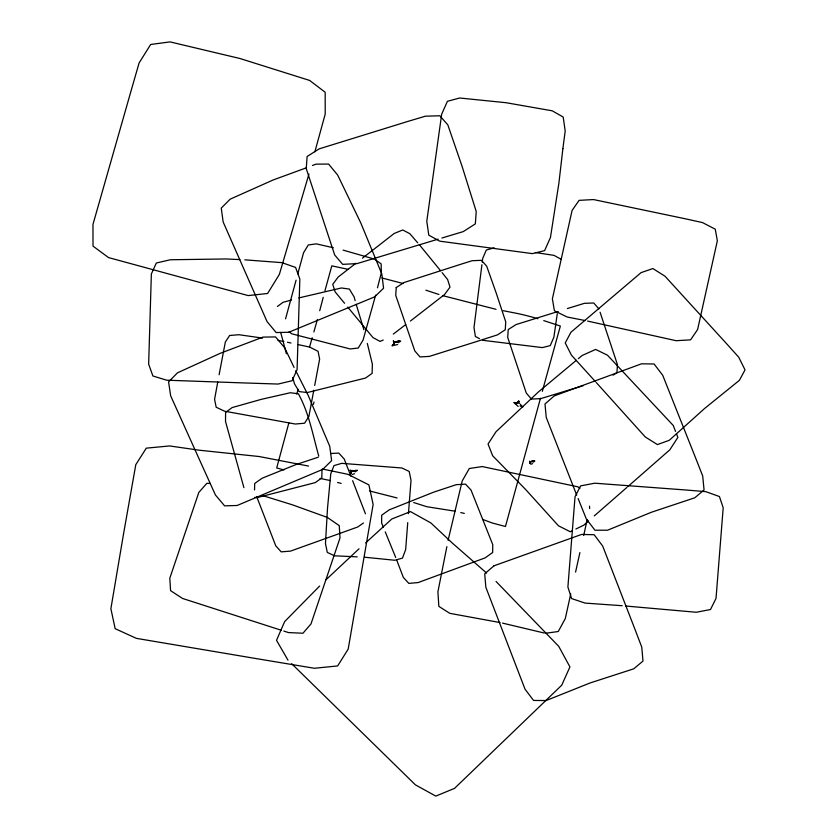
<?xml version="1.0" encoding="UTF-8"?>
<svg xmlns="http://www.w3.org/2000/svg" width="838" height="838" viewBox="0 0 838 838"><rect width="100%" height="100%" fill="white"/><g stroke="black" fill="none" stroke-linecap="round" stroke-linejoin="round"><path stroke-width="1.26" d="M254.553 489.937L254.679 483.474L262.2 478.194L295.657 464.702L318.314 457.192M321.981 469.814L321.823 477.87L315.298 482.604L257.077 497.615L254.773 497.343M314.02 402.02L313.37 404.408M407.739 522.65L405.655 549.634L402.481 558.129L394.75 560.255L364.729 557.228M408.431 513.704L411.018 480.31L409.185 471.448L401.884 467.981L341.757 463.351L333.995 465.593L330.769 473.816L327.522 508.079L325.469 543.6L327.312 552.431L334.603 555.804L357.208 556.861M481.923 264.703L473.994 327.532L475.387 336.478L479.462 338.646M482.248 262.158L482.73 258.334L486.323 250.017L494.179 247.87M557.28 313.716L553.897 337.138L550.241 345.612L542.364 347.602L482.51 340.27M217.754 382.055L214.58 399.328L216.173 407.226L224.563 411.196L295.29 424.028L304.571 423.221L308.866 416.57L313.8 390.225M219.116 374.733L225.338 342.04L229.622 335.493L238.914 334.718L262.598 338.091M314.7 385.438L319.634 359.114L318.052 351.332L309.746 347.089L298.045 344.575M446.864 546.627L437.918 591.817L438.85 606.377L449.786 613.332L500.087 622.571M448.1 540.311L462.199 481.002L469.29 468.505L482.269 466.567L577.791 486.794L579.98 488.208M579.906 552.577L575.58 572.082M583.698 535.461L587.218 519.55M570.72 594.016L565.294 618.57L558.265 631.527L545.329 633.287M377.456 287.811L381.3 273.031L381.164 263.96L374.649 259.162L343.119 250.122M375.644 295.123L363.053 340.113L358.266 348.021L350.19 348.964L291.875 333.838L289.079 331.827M319.718 310.741L323.217 297.333M314.889 151.741L325.217 114.073L325.175 92.243L309.662 80.448L240.045 58.534L170.072 41.9L150.662 44.477L139.087 62.997L131.409 89.656L92.966 224.406L93.018 246.131L108.552 257.591L248.174 295.584L267.605 293.489L279.347 274.445L308.96 174.021M542.364 391.325L542.94 389.115M324.955 290.723L331.806 265.845L348.524 269.438M543.234 388.015L560.35 326.045L543.757 320.608M285.559 318.859L296.086 280.164M297.794 273.89L303.566 252.73L308.29 244.968L316.345 243.868L333.388 247.765M317.372 319.477L313.883 331.942M288.848 422.949L276.697 467.981L283.967 469.929M540.468 398.249L505.461 526.494L492.388 523.038L482.761 519.455M309.494 347.173L312.207 337.756M296.757 394.08L298.108 389.387M518.732 400.899L518.073 402.869L518.774 401.193L517.936 402.816L518.712 401.423L517.695 402.764L514.281 402.69L516.355 403.109M394.384 342.826L392.771 345.424L394.593 342.616L393.514 341.139L394.499 342.69L392.959 345.308L394.499 342.69L393.713 341.296L394.132 343.109M350.808 473.208L351.342 471.867L350.556 470.474L350.965 472.286L352.725 470.841L356.024 470.506L352.421 470.966L353.5 470.778M350.755 473.302L351.342 471.867L350.357 470.317L351.426 471.784L350.755 473.302L351.426 471.784L350.054 470.191M393.923 344.209L392.394 345.602L394.593 342.616L393.211 341.014M529.689 463.372L530.224 462.178L529.553 461.183M517.695 402.764L518.565 401.852L517.214 402.649L518.293 402.659M319.634 586.045L284.648 621.597L276.519 640.326L287.979 660.135M325.898 579.854L359.041 548.775M365.598 542.93L391.838 518.973L410.526 511.609L430.921 522.975L452.384 543.129L486.606 573.056M588.548 520.974L583.761 525.206L575.884 529.019M594.289 515.894L626.803 487.507M627.756 486.679L669.855 449.776L677.869 437.394L676.486 433.822M576.397 360.267L538.457 391.901L496.054 431.706L488.041 444.035L492.681 455.799L525.656 489.518L558.464 525.803L570.259 531.742L572.511 530.653M578.325 358.664L582.18 355.469L595.661 349.425L607.466 355.197L673.239 425.463L675.554 431.434M362.445 258.177L394.185 233.488L402.753 229.979L409.824 233.687L417.733 242.831M393.294 334.09L405.655 324.631M355.909 263.268L338.175 277.022L332.749 284.354L335.137 291.875L344.586 303.293M410.411 321.038L444.58 294.505L450.006 287.13L447.618 279.515L442.118 272.664M277.409 306.457L283.024 302.329L291.551 299.962M516.7 403.099L516.009 403.612L516.04 403.057L516.156 403.822M363.43 522.985L357.795 526.966L290.524 551.111L281.222 551.865L275.775 545.842L256.753 496.798M398.301 342.721L400.669 341.056M355.134 471.899L357.501 470.233M533.041 462.262L534.843 461.005M613.049 375.152L616.936 372.659L617.47 364.719L600.092 312.26M397.694 344.533L391.985 345.79M354.526 473.711L352.128 474.518M532.58 463.634L530.747 464.262M394.771 342.218L399.181 341.328L395.588 341.789L396.667 341.6M530.36 461.874L533.712 461.204L530.978 461.56L531.795 461.413M383.217 340.039L380.002 341.412L372.941 337.536L347.739 307.096M306.54 167.747L273.24 179.94L230.188 199.151L221.253 208.117L223.159 221.986L252.437 288.461L267.071 321.603L276.142 332.55L288.712 332.277L374.607 296.893L383.574 288.22L381.824 273.932L360.738 222.835L337.683 175.09L328.611 164.07L316.062 164.133L312.49 165.484M558.202 311.443L516.019 324.578L508.247 329.544L507.713 337.379L526.274 393.032L531.428 399.077L540.73 398.626L583.122 385.71M567.326 308.573L584.421 303.325L593.744 303.01L598.929 308.897M438.148 239.144L357.093 263.593L342.669 264.358L334.697 255.003L306.247 168.648L307.117 156.497L319.194 148.85L407.666 121.479L425.337 116.199L439.793 115.759L447.796 124.81L462.126 166.458L476.225 211.511L475.345 223.882L463.257 231.602L441.888 238.034M298.862 297.919L341.359 287.979L349.404 289.079L354.107 296.935L355.144 300.643M396.405 341.621L399.894 341.139M353.636 470.767L356.726 470.317M531.606 461.424L534.246 461.057M396.856 341.59L399.537 341.234L396.793 341.59M531.941 461.403L533.984 461.13L531.9 461.403M353.762 470.757L351.551 470.443M330.685 453.505L338.782 453.096L344.229 459.015L350.86 476.12M239.888 259.602L226.218 258.963L170.365 259.759L156.339 262.996L151.364 273.942L148.651 364.132L152.914 376L166.72 380.201L240.956 382.83L278.08 384.055L292.106 380.735L297.092 369.568L299.836 279.033L295.584 267.416L281.893 262.65L244.853 259.832M210.443 483.484L206.839 483.306L198.805 492.482L169.81 578.21L170.575 590.664L182.611 598.479L281.453 630.312M622.173 605.717L585.123 603.098L571.61 598.583L567.892 587.04L575.036 496.798L580.556 485.883L594.739 483.201L687.338 490.104L705.847 491.676L719.433 496.546L723.194 507.786L716.029 598.374L710.498 609.509L696.305 612.264L625.881 606.042M535.356 252.521L554.023 255.37L561.135 259.267M320.053 478.414L330.434 480.603M503.24 310.699L517.58 313.527A59.383 14.487 15.3 0 1 537.839 318.744M278.007 340.385L283.914 341.527M585.207 320.566L567.127 317.005L554.421 310.772L552.378 298.852L572.092 210.443L579.1 200.355L593.534 199.57L684.311 218.571L702.454 222.562L715.243 229.172L717.349 240.789L697.604 329.554L690.585 339.851L676.14 340.71L587.627 321.08M454.95 511.18L426.793 506.707L413.742 502.549M496.065 309.327L442.474 295.584M322.305 468.987L347.917 474.329L368.909 484.888L373.14 504.455L348.189 649.094L337.662 665.938L314.365 668.274L255.024 658.396L136.364 638.357L115.152 628.678L110.888 608.713L123.532 533.921L135.798 464.65L146.315 448.152L169.59 445.942L199.339 450.216L259.11 456.521L308.594 466.085M287.455 342.239L290.985 343.025M397.097 497.961L369.694 490.995M502.538 623.116L544.113 632.994M403.298 283.569L381.877 277.944M460.785 512.552L464.304 513.422M337.567 482.458L341.139 483.4M262.786 495.635L292.336 504.801L327.375 517.434L339.264 525.646L340.008 537.923L311.003 623.901L302.958 633.235L288.513 632.575L283.81 631.066M425.872 290.189L438.913 294.473M520.042 405.948L522.839 407.017M518.146 406.44L513.924 402.481M519.539 403.361L518.209 401.559M291.676 663.706L415.407 784.85L435.802 796.1L454.51 788.39L561.743 685.191L569.924 666.912L558.726 646.339L496.065 581.467M520.272 404.22L522.304 406.399M595.535 381.719L571.422 355.144L565.231 342.931L570.961 332.225L641.06 272.633L652.886 268.558L665.026 276.236L726.473 343.58L738.749 357.25L745.034 369.904L739.378 380.347L704.433 408.619L669.258 440.296L657.411 444.58L645.27 436.975L596.342 382.631M419.314 244.654L440.547 270.684M294.065 367.421L284.711 347.875L275.555 336.928L263.006 337.096L220.342 353.269L177.447 372.847L168.595 381.887L170.627 395.746L200.492 461.968L215.429 494.986L224.605 505.859L237.164 505.482L322.745 469.374L331.618 460.628L329.753 446.35L308.216 395.431L295.783 370.763M385.25 531.868L395.704 557.469M383.437 527.427L381.615 522.985L381.688 515.223L389.167 509.881L433.791 492.116L456.27 484.678L465.519 484.144L471.008 490.021L492.744 544.616L492.66 552.472L485.181 557.857L418.141 582.567L408.85 583.395L403.35 577.424L396.604 559.805M576.701 495.09L546.25 417.46L544.993 403.979L554.264 395.903L641.52 363.807L654.09 363.996L662.722 375.277L696.043 459.025L702.694 475.963L704.056 489.937L694.838 497.762L651.315 512.28L607.571 530.213L594.98 530.234L586.349 519.036L578.126 498.558M352.63 480.687L365.462 513.799M363.891 329.784L356.192 304.341M243.91 487.643L225.516 421.483L225.59 412.453L232.105 407.582L261.257 399.359L290.304 392.739L298.359 393.766C308.96 412.82 312.836 435.111 318.765 456.05M292.766 377.498L294.442 383.741L299.145 391.566L307.19 392.572L365.546 378.043L372.114 373.371L372.376 364.174L367.327 343.444M280.678 332.372L286.387 353.73M589.502 506.089L589.659 508.53M396.206 287.581L395.746 295.426L414.8 350.923L420.016 356.925L429.318 356.401L474.978 342.051L497.542 334.844L505.272 329.774L505.733 321.834L496.264 293.206L486.689 266.17L481.462 260.325L472.14 260.723L460.774 264.284L403.937 282.553L396.206 287.581M562.895 148.609L558.904 183.061L550.461 237.458L544.616 250.635L532.381 253.621L439.741 241.166L428.784 235.153L426.793 221.274L439.217 131.817L441.699 114.125L447.419 101.304L459.643 98.004L506.058 102.707L552.252 110.815L563.199 117.048L565.189 131L562.895 148.609M530.15 462.241L529.71 463.33L530.224 462.178M494.053 565.786L484.71 573.789L485.841 587.27L525.028 689.182L533.565 700.453L546.146 700.537L590.036 682.98L633.706 668.829L642.997 661.088L641.761 647.104L635.267 630.103L602.7 546.083L594.163 534.728L581.593 534.435L494.053 565.786"/></g></svg>
